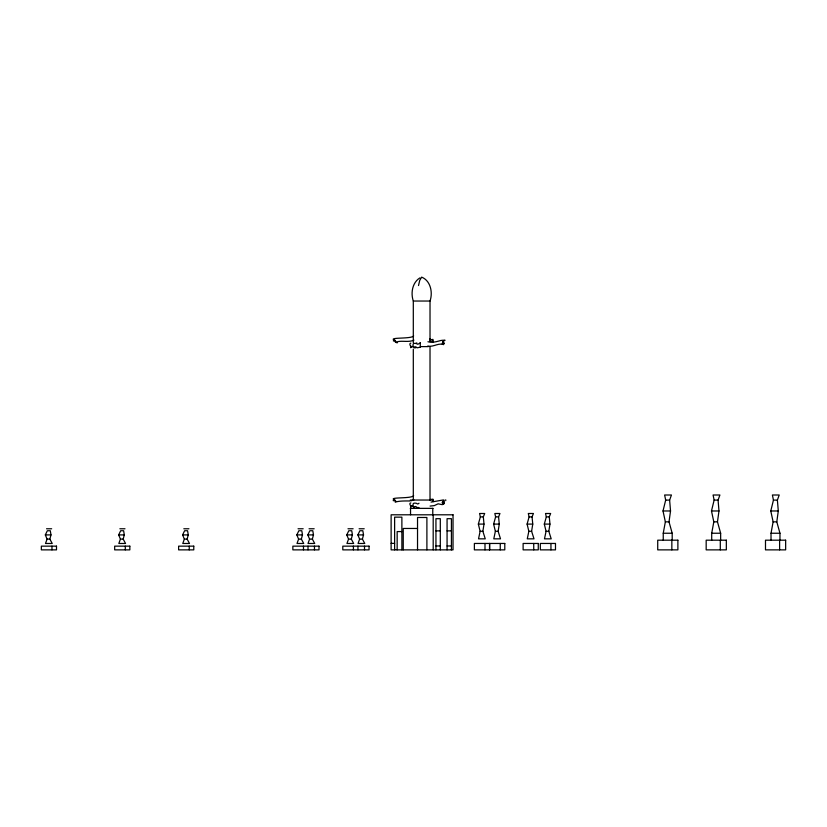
<?xml version="1.0" encoding="UTF-8"?>
<svg xmlns="http://www.w3.org/2000/svg" width="827" height="827" viewBox="0 0 827 827"><rect width="100%" height="100%" fill="white"/><g stroke="black" fill="none" stroke-linecap="round" stroke-linejoin="round"><path stroke-width="1.24" d="M394.665 340.373L394.593 339.639M394.665 500.128L394.593 499.394M672.196 540.186L672.196 533.239L669.022 521.847L670.532 510.972L669.622 500.108L671.441 495.001L664.629 495.001L665.673 500.108L663.016 510.972L665.353 521.847L663.244 533.239L663.244 540.186M720.648 540.186L720.648 533.239L717.474 521.847L718.983 510.972L718.074 500.108L719.903 495.001L713.081 495.001L714.135 500.108L711.478 510.972L713.815 521.847L711.706 533.239L711.706 540.186M779.964 540.186L779.964 533.239L776.791 521.847L778.3 510.972L777.39 500.108L779.21 495.001L772.397 495.001L773.441 500.108L770.785 510.972L773.121 521.847L771.022 533.239L771.022 540.186M482.875 531.296L484.002 524.091L483.319 516.885L484.694 513.495L479.567 513.495L480.353 516.885L478.357 524.091L480.115 531.296L478.533 538.842L485.253 538.842L482.875 531.296L480.115 531.296M498.133 531.296L499.27 524.091L498.578 516.885L499.953 513.495L494.825 513.495L495.621 516.885L493.616 524.091L495.373 531.296L493.791 538.842L500.511 538.842L498.133 531.296L495.373 531.296M531.616 531.296L532.753 524.091L532.061 516.885L533.436 513.495L528.308 513.495L529.104 516.885L527.099 524.091L528.856 531.296L527.275 538.842L534.004 538.842L531.616 531.296L528.856 531.296M548.818 531.296L549.955 524.091L549.273 516.885L550.648 513.495L545.52 513.495L546.306 516.885L544.311 524.091L546.068 531.296L544.486 538.842L551.206 538.842L548.818 531.296L546.068 531.296M418.514 285.553L419.713 280.456L421.656 277.128C430.702 280.725 432.976 292.613 430.019 301.038L430.019 341.551M432.366 341.985L433.276 341.716L432.056 340.59M49.847 539.101L50.985 534.914L50.292 530.738L47.335 530.738L45.33 534.914L47.087 539.101L45.506 543.473L52.235 543.473L49.847 539.101L47.087 539.101M123.171 539.101L124.308 534.914L123.626 530.738L120.659 530.738L118.664 534.914L120.422 539.101L118.84 543.473L125.559 543.473L123.171 539.101L120.422 539.101M187.119 539.101L188.256 534.914L187.564 530.738L184.607 530.738L182.602 534.914L184.359 539.101L182.777 543.473L189.507 543.473L187.119 539.101L184.359 539.101M301.348 539.101L302.486 534.914L301.803 530.738L298.836 530.738L296.841 534.914L298.599 539.101L297.017 543.473L303.736 543.473L301.348 539.101L298.599 539.101M312.348 539.101L313.485 534.914L312.792 530.738L309.836 530.738L307.83 534.914L309.587 539.101L308.006 543.473L314.725 543.473L312.348 539.101L309.587 539.101M351.299 539.101L352.426 534.914L351.744 530.738L348.777 530.738L346.782 534.914L348.539 539.101L346.958 543.473L353.677 543.473L351.299 539.101L348.539 539.101M362.391 539.101L363.529 534.914L362.836 530.738L359.879 530.738L357.874 534.914L359.631 539.101L358.05 543.473L364.779 543.473L362.391 539.101L359.631 539.101M410.554 346.317L410.616 347.764L411.35 347.092M410.554 506.072L410.823 507.52M443.623 344.694L443.603 343.35M443.623 504.449L443.603 503.105M410.812 502.899C409.014 503.064 410.285 505.659 410.616 505.462M433.193 501.617L432.883 501.048M432.521 500.8L433.214 500.397L432.955 499.167L429.564 499.601M443.158 341.417L442.9 341.964A2.047 0.569 60 0 0 443.086 342.171M443.158 501.172L442.9 501.72A2.047 0.569 60 0 0 443.262 502.092M419.02 503.25L417.79 504.015L416.115 503.219C413.273 502.888 413.097 503.323 412.983 505.225C414.12 509.36 414.306 504.501 417.242 507.571L419 507.54M415.826 343.494L416.808 342.936M419.889 277.893C412.291 282.555 410.574 293.078 413.304 301.038L413.304 342.823M443.065 342.75L442.393 343.071A2.057 0.651 86.6 0 0 442.59 343.484M413.645 335.876C411.722 339.287 386.809 336.982 394.727 340.3C390.52 341.644 396.95 339.907 395.409 342.492C400.64 339.763 408.011 342.916 413.924 340.124M443.293 502.402L442.393 502.816A2.057 0.651 86.6 0 0 442.486 503.054M429.564 339.845L432.955 339.421L433.214 340.641L432.48 341.127A2.047 1.747 43.9 0 1 432.056 341.52M411.184 500.8L413.924 499.88M443.954 503.188L443.169 503.509L444.285 503.509M397.384 342.76L396.774 342.823M413.645 495.631C411.722 499.043 386.809 496.738 394.727 500.056C390.117 501.555 397.436 499.405 395.172 502.123C399.317 500.831 405.044 500.935 410.037 500.976M410.616 345.707C410.089 345.913 409.169 343.288 410.812 343.143M430.081 506.083L434.299 505.617L438.103 503.819L442.311 504.666L442.838 503.788L442.218 502.558L444.347 502.134L442.455 501.689L444.078 501.079L444.202 500.221L443.334 499.942L431.032 502.103M415.805 347.785L414.048 347.816M413.304 301.038L430.019 301.038M420.509 346.616L428.303 346.616M410.275 500.035L433.048 500.035M665.673 500.108L669.622 500.108M714.135 500.108L718.074 500.108M773.441 500.108L777.39 500.108M410.275 508.367L433.048 508.367M663.016 510.972L670.532 510.972M711.478 510.972L718.983 510.972M770.785 510.972L778.3 510.972M480.353 516.885L483.319 516.885M495.621 516.885L498.578 516.885M529.104 516.885L532.061 516.885M546.306 516.885L549.273 516.885M665.353 521.847L669.022 521.847M713.815 521.847L717.474 521.847M773.121 521.847L776.791 521.847M478.357 524.091L484.002 524.091M493.616 524.091L499.27 524.091M527.099 524.091L532.753 524.091M544.311 524.091L549.955 524.091M417.532 528.463L403.245 528.463L403.245 549.872M46.539 528.773L51.667 528.773M119.874 528.773L124.991 528.773M183.811 528.773L188.938 528.773M298.051 528.773L303.178 528.773M309.04 528.773L314.167 528.773M347.991 528.773L353.119 528.773M359.083 528.773L364.211 528.773M435.943 530.872L440.305 530.872M447.066 530.872L451.428 530.872M401.881 531.575L397.156 531.575L397.156 549.872M663.244 533.239L672.196 533.239M711.706 533.239L720.648 533.239M771.022 533.239L779.964 533.239M45.33 534.914L50.985 534.914M118.664 534.914L124.308 534.914M182.602 534.914L188.256 534.914M296.841 534.914L302.486 534.914M307.83 534.914L313.485 534.914M346.782 534.914L352.426 534.914M357.874 534.914L363.529 534.914M391.119 543.37L394.624 543.37M435.943 545.965L440.305 545.965M447.066 545.965L451.428 545.965M444.419 340.155L445.122 340.269M414.048 507.571L414.658 507.633M427.766 346.006C432.945 347.412 438.227 342.885 442.662 344.425C440.863 342.45 445.557 342.802 443.355 342.078C440.956 342.667 447.996 339.256 440.946 340.466C437.08 341.489 432.252 343.133 427.941 341.758M420.281 343.009L417.79 344.259L416.115 343.463C413.273 343.133 413.097 343.567 412.983 345.469C414.296 349.397 414.193 344.9 417.242 347.816L420.281 347.154L420.281 343.009A2.057 1.892 -90 0 0 420.095 342.74A2.057 1.881 -74.9 0 1 420.281 343.009M395.192 341.003L395.554 341.086A2.057 0.641 79.1 0 0 395.668 341.313M395.192 500.759L395.554 500.842A2.057 0.641 79.1 0 0 395.668 501.069M445.722 499.797L445.763 500.655M779.613 540.186L779.613 549.872M720.296 540.186L720.296 549.872M671.844 540.186L671.844 549.872M550.947 543.453L550.947 549.872M533.735 543.453L533.735 549.872M500.252 543.453L500.252 549.872M489.636 543.453L489.636 549.872M489.532 543.453L489.532 549.872M484.994 543.453L484.994 549.872M451.428 549.872L451.428 518.684L447.066 518.684L447.066 549.872M440.305 549.872L440.305 518.684L435.943 518.684L435.943 549.872M433.193 514.797L433.193 549.872M432.769 508.367L432.769 514.797M430.019 346.616L430.019 500.035M426.897 549.872L426.897 517.485L417.532 517.485L417.532 549.872M413.304 349.201L413.304 500.035M410.543 508.367L410.543 514.797M401.881 549.872L401.881 517.154L394.624 517.154L394.624 549.872M364.511 546.151L364.511 549.872M357.957 546.151L357.957 549.872M353.418 546.151L353.418 549.872M314.467 546.151L314.467 549.872M308.016 546.151L308.016 549.872M303.478 546.151L303.478 549.872M189.238 546.151L189.238 549.872M125.301 546.151L125.301 549.872M51.967 546.151L51.967 549.872M411.05 505.969A2.057 1.892 81.9 0 1 410.812 505.731M420.281 347.154A2.057 1.892 84.5 0 1 420.095 347.433M444.213 343.474L443.169 343.753L444.213 343.474M410.719 346.689L413.066 346.689A2.036 0.827 11 0 0 410.719 346.689M410.719 506.444L413.066 506.444A2.036 0.827 11 0 0 410.719 506.444M429.937 339.07L430.453 339.153L429.916 339.101M429.937 498.826L429.937 498.826M453.031 514.797L391.119 514.797L391.119 549.872L453.031 549.872L453.031 514.797M677.882 540.186L657.723 540.186L657.723 549.872L677.882 549.872L677.882 540.186M726.333 540.186L706.175 540.186L706.175 549.872L726.333 549.872L726.333 540.186M785.65 540.186L765.492 540.186L765.492 549.872L785.65 549.872L785.65 540.186M504.79 543.453L474.378 543.453L474.378 549.872L504.79 549.872L504.79 543.453M538.274 543.453L523.119 543.453L523.119 549.872L538.274 549.872L538.274 543.453M555.486 543.453L540.331 543.453L540.331 549.872L555.486 549.872L555.486 543.453M56.505 546.151L41.35 546.151L41.35 549.872L56.505 549.872L56.505 546.151M129.839 546.151L114.674 546.151L114.674 549.872L129.839 549.872L129.839 546.151M193.776 546.151L178.622 546.151L178.622 549.872L193.776 549.872L193.776 546.151M319.005 546.151L292.861 546.151L292.861 549.872L319.005 549.872L319.005 546.151M369.049 546.151L342.802 546.151L342.802 549.872L369.049 549.872L369.049 546.151"/></g></svg>
